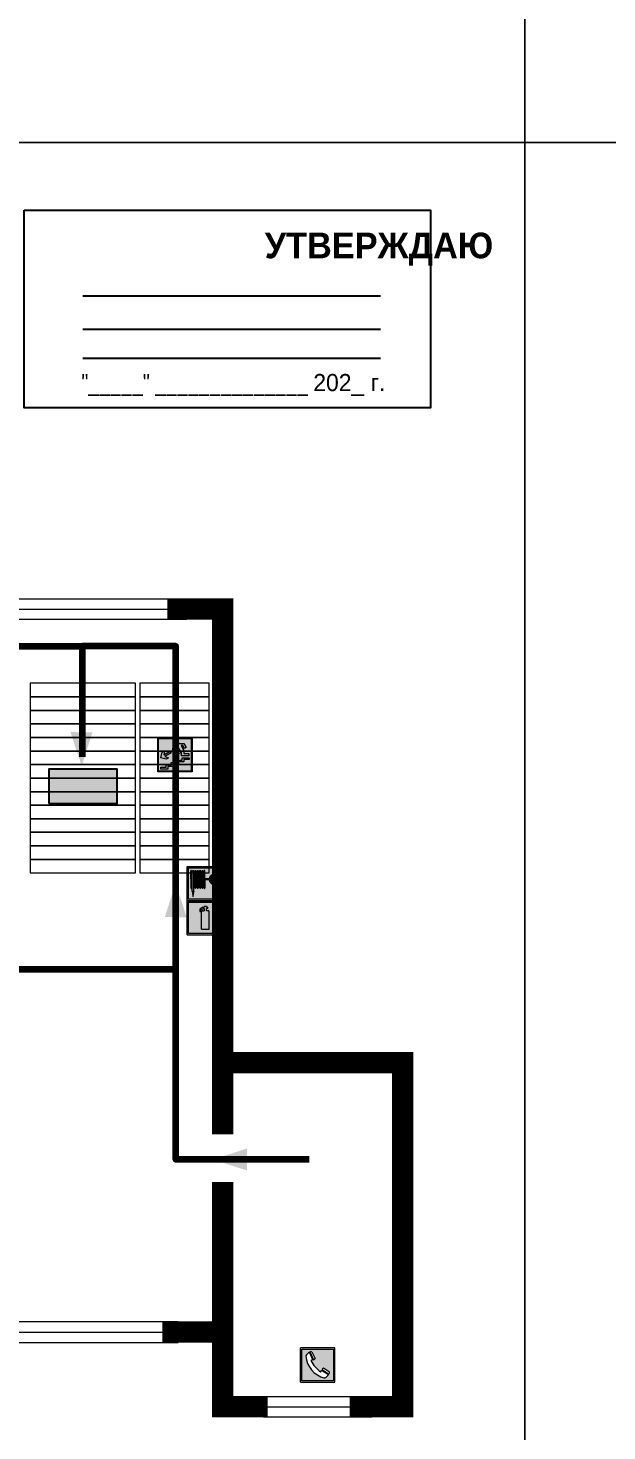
# Model space of a CAD drawing. Header units: millimetres. Extents: x 13114 to 67229, y 22859 to 38520.
# Drawn here: x 24285.7 to 24421, y 35251.5 to 35579.5 of the extents above; entities that cross this region are included whole.
import ezdxf

# ---------------------------------------------------------------- set-up
doc = ezdxf.new("R2010")
doc.units = ezdxf.units.MM
doc.layers.add('План_Штампы', color=7, linetype='Continuous')
doc.styles.add('обычный', font='arial.ttf')

# ---------------------------------------------------------------- blocks, each defined once
blk = doc.blocks.new('вниз 3')
at = {"lineweight": 0, "true_color": 0xffffff}
h = blk.add_hatch(color=7, dxfattribs=at)
h.dxf.hatch_style = 1
h.paths.add_polyline_path([(40997.5, -4475.69), (40997.25, -4475.28), (40995.76, -4476.15), (40995.97, -4475.23), (40995.39, -4475.56), (40995.05, -4476.83), (40996.33, -4477.17), (40996.91, -4476.83), (40996, -4476.55)], flags=0)
h.paths.add_polyline_path([(40999.81, -4473.95), (41000.22, -4473.95), (41000.64, -4474.67), (41001.03, -4474.43), (41000.46, -4473.49), (41000.42, -4473.49), (40999.43, -4473.49), (40998.68, -4473.92), (40998.68, -4474.57), (40997.88, -4474.57), (40997.88, -4475), (40999.14, -4475), (40999.14, -4474.43), (40999.14, -4474.38), (40999.59, -4475.15), (40998.72, -4475.67), (40998.72, -4477.06), (40999.24, -4477.06), (40999.24, -4475.96), (40999.95, -4475.56), (40999.95, -4476.43), (41001.61, -4476.43), (41001.61, -4475.88), (41000.47, -4475.88), (41000.47, -4475.12)], flags=0)
h.paths.add_polyline_path([(40999.2, -4473.24, 1), (40998.35, -4473.24, 1)], flags=0)
h.paths.add_polyline_path([(41000.46, -4477.26), (41001.69, -4477.26), (41001.69, -4476.84), (41000.03, -4476.84), (41000.03, -4477.39), (40998.78, -4477.39), (40998.78, -4477.95), (40997.53, -4477.95), (40997.53, -4478.5), (40996.29, -4478.5), (40996.29, -4479.06), (40995.05, -4479.06), (40995.05, -4479.48), (40995.29, -4479.48), (40996.72, -4479.48), (40996.72, -4478.92), (40997.97, -4478.92), (40997.97, -4478.36), (40999.2, -4478.36), (40999.2, -4477.81), (41000.46, -4477.81)], flags=0)
h.paths.add_polyline_path([(41002.37, -4472.17), (40994.37, -4472.17), (40994.37, -4480.17), (41002.37, -4480.17)])
h.paths.add_polyline_path([(41002.16, -4479.96), (40994.57, -4479.96), (40994.57, -4472.37), (41002.16, -4472.37)], flags=16)
h.paths.add_polyline_path([(41001.61, -4475.88), (41001.61, -4476.43), (40999.95, -4476.43), (40999.95, -4475.56), (40999.24, -4475.96), (40999.24, -4477.06), (40998.72, -4477.06), (40998.72, -4475.67), (40999.59, -4475.15), (40999.14, -4474.38), (40999.14, -4474.43), (40999.14, -4475), (40997.88, -4475), (40997.88, -4474.57), (40998.68, -4474.57), (40998.68, -4473.92), (40999.43, -4473.49), (41000.42, -4473.49), (41000.46, -4473.49), (41001.03, -4474.43), (41000.64, -4474.67), (41000.22, -4473.95), (40999.81, -4473.95), (41000.47, -4475.12), (41000.47, -4475.88)], flags=0)
h.paths.add_polyline_path([(41001.69, -4476.84), (41001.69, -4477.26), (41000.46, -4477.26), (41000.46, -4477.81), (40999.2, -4477.81), (40999.2, -4478.36), (40997.97, -4478.36), (40997.97, -4478.92), (40996.72, -4478.92), (40996.72, -4479.48), (40995.05, -4479.48), (40995.05, -4479.06), (40996.29, -4479.06), (40996.29, -4478.5), (40997.53, -4478.5), (40997.53, -4477.95), (40998.78, -4477.95), (40998.78, -4477.39), (41000.03, -4477.39), (41000.03, -4476.84)], flags=0)
h.paths.add_polyline_path([(40998.35, -4473.24, -1), (40999.2, -4473.24, -1)], flags=0)
h.paths.add_polyline_path([(40997.5, -4475.69), (40996, -4476.55), (40996.91, -4476.83), (40996.33, -4477.17), (40995.05, -4476.83), (40995.39, -4475.56), (40995.97, -4475.23), (40995.76, -4476.15), (40997.25, -4475.28)], flags=0)
at = {"lineweight": 0}
h = blk.add_hatch(color=126, dxfattribs=at)
h.dxf.hatch_style = 1
h.paths.add_polyline_path([(41002.16, -4472.37), (40994.57, -4472.37), (40994.57, -4479.96), (41002.16, -4479.96)])
h.paths.add_polyline_path([(40995.97, -4475.23), (40995.76, -4476.15), (40997.25, -4475.28), (40997.5, -4475.69), (40996, -4476.55), (40996.91, -4476.83), (40996.33, -4477.17), (40995.05, -4476.83), (40995.39, -4475.56)], flags=16)
h.paths.add_polyline_path([(40997.88, -4474.57), (40998.68, -4474.57), (40998.68, -4473.92), (40999.43, -4473.49), (41000.42, -4473.49), (41000.46, -4473.49), (41001.03, -4474.43), (41000.64, -4474.67), (41000.22, -4473.95), (40999.81, -4473.95), (41000.47, -4475.12), (41000.47, -4475.88), (41001.61, -4475.88), (41001.61, -4476.43), (40999.95, -4476.43), (40999.95, -4475.56), (40999.24, -4475.96), (40999.24, -4477.06), (40998.72, -4477.06), (40998.72, -4475.67), (40999.59, -4475.15), (40999.14, -4474.38), (40999.14, -4474.43), (40999.14, -4475), (40997.88, -4475)], flags=16)
h.paths.add_polyline_path([(40998.35, -4473.24, -1), (40999.2, -4473.24, -1)], flags=16)
h.paths.add_polyline_path([(40997.53, -4477.95), (40998.78, -4477.95), (40998.78, -4477.39), (41000.03, -4477.39), (41000.03, -4476.84), (41001.69, -4476.84), (41001.69, -4477.26), (41000.46, -4477.26), (41000.46, -4477.81), (40999.2, -4477.81), (40999.2, -4478.36), (40997.97, -4478.36), (40997.97, -4478.92), (40996.72, -4478.92), (40996.72, -4479.48), (40995.05, -4479.48), (40995.05, -4479.06), (40996.29, -4479.06), (40996.29, -4478.5), (40997.53, -4478.5)], flags=16)
at = {"lineweight": 0, "true_color": 0xffffff}
h = blk.add_hatch(color=7, dxfattribs=at)
h.dxf.hatch_style = 1
h.paths.add_polyline_path([(40999.2, -4473.24, 1), (40998.35, -4473.24, 1)])
h.paths.add_polyline_path([(40999.81, -4473.95), (41000.22, -4473.95), (41000.64, -4474.67), (41001.03, -4474.43), (41000.46, -4473.49), (41000.42, -4473.49), (40999.43, -4473.49), (40998.68, -4473.92), (40998.68, -4474.57), (40997.88, -4474.57), (40997.88, -4475), (40999.14, -4475), (40999.14, -4474.43), (40999.14, -4474.38), (40999.59, -4475.15), (40998.72, -4475.67), (40998.72, -4477.06), (40999.24, -4477.06), (40999.24, -4475.96), (40999.95, -4475.56), (40999.95, -4476.43), (41001.61, -4476.43), (41001.61, -4475.88), (41000.47, -4475.88), (41000.47, -4475.12)])
h.paths.add_polyline_path([(40999.2, -4477.81), (41000.46, -4477.81), (41000.46, -4477.26), (41001.69, -4477.26), (41001.69, -4476.84), (41000.03, -4476.84), (41000.03, -4477.39), (40998.78, -4477.39), (40998.78, -4477.95), (40997.53, -4477.95), (40997.53, -4478.5), (40996.29, -4478.5), (40996.29, -4479.06), (40995.05, -4479.06), (40995.05, -4479.48), (40995.29, -4479.48), (40996.72, -4479.48), (40996.72, -4478.92), (40997.97, -4478.92), (40997.97, -4478.36), (40999.2, -4478.36)])
h.paths.add_polyline_path([(40997.5, -4475.69), (40997.25, -4475.28), (40995.76, -4476.15), (40995.97, -4475.23), (40995.39, -4475.56), (40995.05, -4476.83), (40996.33, -4477.17), (40996.91, -4476.83), (40996, -4476.55)])
at = {"color": 126, "lineweight": 0}
for points in [[(40994.37, -4472.17), (41002.37, -4472.17), (41002.37, -4480.17), (40994.37, -4480.17)], [(40994.57, -4472.37), (41002.16, -4472.37), (41002.16, -4479.96), (40994.57, -4479.96)]]:
    blk.add_lwpolyline(points, close=True, dxfattribs=at)
for points in [[(40999.14, -4474.43), (40999.14, -4475), (40997.88, -4475), (40997.88, -4474.57), (40998.68, -4474.57), (40998.68, -4473.92), (40999.43, -4473.49), (41000.42, -4473.49), (41000.46, -4473.49), (41001.03, -4474.43), (41000.64, -4474.67), (41000.22, -4473.95), (40999.81, -4473.95), (41000.47, -4475.12), (41000.47, -4475.88), (41001.61, -4475.88), (41001.61, -4476.43), (40999.95, -4476.43), (40999.95, -4475.56), (40999.24, -4475.96), (40999.24, -4477.06), (40998.72, -4477.06), (40998.72, -4475.67), (40999.59, -4475.15), (40999.14, -4474.38), (40999.14, -4474.43)], [(40995.05, -4476.83), (40995.39, -4475.56), (40995.97, -4475.23), (40995.76, -4476.15), (40997.25, -4475.28), (40997.5, -4475.69), (40996, -4476.55), (40996.91, -4476.83), (40996.33, -4477.17), (40995.05, -4476.83)], [(40995.29, -4479.48), (40995.05, -4479.48), (40995.05, -4479.06), (40996.29, -4479.06), (40996.29, -4478.5), (40997.53, -4478.5), (40997.53, -4477.95), (40998.78, -4477.95), (40998.78, -4477.39), (41000.03, -4477.39), (41000.03, -4476.84), (41001.69, -4476.84), (41001.69, -4477.26), (41000.46, -4477.26), (41000.46, -4477.81), (40999.2, -4477.81), (40999.2, -4478.36), (40997.97, -4478.36), (40997.97, -4478.92), (40996.72, -4478.92), (40996.72, -4479.48), (40995.05, -4479.48)]]:
    blk.add_lwpolyline(points, dxfattribs=at)
blk.add_circle((40998.77, -4473.24), 0.426, dxfattribs=at)
blk = doc.blocks.new('A$C7B4425F7')
at = {"true_color": 0xffffff}
blk.add_hatch(color=7, dxfattribs=at).paths.add_polyline_path([(0, 0), (-16, 0), (-16, -8), (0, -8)])
h = blk.add_hatch(color=126)
h.paths.add_polyline_path([(-0.2, -0.2), (-15.8, -0.2), (-15.8, -7.8), (-0.2, -7.8)])
h.paths.add_polyline_path([(-11.76, -2.03), (-11.76, -3.66), (-11.17, -3.66, -0.568275), (-11.17, -6.18), (-12.58, -6.18), (-12.58, -2.03)], flags=16)
h.paths.add_polyline_path([(-13.33, -4.12, -0.495768), (-13.59, -6.18), (-15.03, -6.18), (-15.03, -2.03), (-13.59, -2.03, -0.487973)], flags=16)
h.paths.add_polyline_path([(-10.25, -2.03), (-9.48, -2.03), (-9.48, -6.18), (-10.25, -6.18)], flags=16)
h.paths.add_polyline_path([(-13.84, -3.69), (-14.24, -3.69), (-14.24, -3.03), (-13.9, -3.03, -0.692621)], flags=0)
h.paths.add_polyline_path([(-9.15, -2.03), (-8.4, -2.03), (-8.04, -3.07), (-7.68, -2.03), (-6.93, -2.03), (-7.64, -4.1), (-6.93, -6.18), (-7.68, -6.18), (-8.04, -5.14), (-8.4, -6.18), (-9.15, -6.18), (-8.44, -4.1)], flags=16)
h.paths.add_polyline_path([(-11.76, -4.46), (-11.42, -4.46, -0.692621), (-11.36, -5.12), (-11.76, -5.12)], flags=0)
h.paths.add_polyline_path([(-13.9, -5.2), (-14.24, -5.2), (-14.24, -4.55), (-13.84, -4.55, -0.708038)], flags=0)
edge = h.paths.add_edge_path(flags=16)
edge.add_ellipse((-5.51, -4.08), major_axis=(0, 2.05), ratio=0.586184, start_angle=0, end_angle=360)
edge = h.paths.add_edge_path(flags=0)
edge.add_ellipse((-5.51, -4.08), major_axis=(0, 1.14), ratio=0.454828, start_angle=0, end_angle=360)
h.paths.add_polyline_path([(-4.13, -4.96, 0.377264), (-3.48, -4.52, 0.0555), (-3.16, -2.03), (-1.66, -2.03), (-1.66, -4.96), (-0.96, -4.96), (-0.96, -7.01), (-1.75, -7.01), (-1.75, -6.18), (-3.3, -6.18), (-3.3, -7.02), (-4.13, -7.02)], flags=16)
h.paths.add_polyline_path([(-2.73, -2.91), (-2.28, -2.91), (-2.28, -4.96), (-3.05, -4.96, 0.079136)], flags=0)
at = {"color": 126}
blk.add_lwpolyline([(-16, -8), (0, -8), (0, 0), (-16, 0)], close=True, dxfattribs=at)
blk = doc.blocks.new('A$C3AD82952')
at = {"true_color": 0xf5f5ff}
h = blk.add_hatch(color=7, dxfattribs=at)
h.dxf.hatch_style = 1
h.paths.add_polyline_path([(8.21, 8.73, 0.414214), (7.89, 9.05), (7.22, 9.05), (7.22, 9.92), (7.59, 9.92, 1), (7.57, 10.36), (7.22, 10.36), (7.22, 10.6), (6.43, 10.6), (6.43, 10.36), (6.01, 10.36), (4.74, 9.59), (4.74, 8.69), (4.98, 8.73), (4.98, 9.26), (6.12, 9.91), (6.43, 9.91), (6.43, 9.05), (5.76, 9.05, 0.414214), (5.44, 8.73), (5.44, 2.2), (8.21, 2.2)], flags=0)
h.paths.add_polyline_path([(12.8, 12.8), (0, 12.8), (0, 0), (12.8, 0)])
h.paths.add_polyline_path([(0.51, 12.29), (12.29, 12.29), (12.29, 0.51), (0.51, 0.51)], flags=16)
h.paths.add_polyline_path([(4.74, 9.59), (6.01, 10.36), (6.43, 10.36), (6.43, 10.6), (7.22, 10.6), (7.22, 10.36), (7.59, 10.36, -0.94586), (7.59, 9.92), (7.22, 9.92), (7.22, 9.05), (7.89, 9.05, -0.414214), (8.21, 8.73), (8.21, 2.2), (5.44, 2.2), (5.44, 8.73, -0.414214), (5.76, 9.05), (6.43, 9.05), (6.43, 9.91), (6.12, 9.91), (4.98, 9.26), (4.98, 8.73), (4.74, 8.69)], flags=0)
h = blk.add_hatch(color=242)
h.dxf.hatch_style = 1
h.paths.add_polyline_path([(12.29, 12.29), (0.51, 12.29), (0.51, 0.51), (12.29, 0.51)])
h.paths.add_polyline_path([(4.74, 8.69), (4.74, 9.59), (6.01, 10.36), (6.43, 10.36), (6.43, 10.6), (7.22, 10.6), (7.22, 10.36), (7.59, 10.36, -0.94586), (7.59, 9.92), (7.22, 9.92), (7.22, 9.05), (7.89, 9.05, -0.414214), (8.21, 8.73), (8.21, 2.2), (5.44, 2.2), (5.44, 8.73, -0.414214), (5.76, 9.05), (6.43, 9.05), (6.43, 9.91), (6.12, 9.91), (4.98, 9.26), (4.98, 8.73)], flags=16)
h = blk.add_hatch(color=7, dxfattribs=at)
h.dxf.hatch_style = 1
h.paths.add_polyline_path([(8.21, 8.73, 0.414214), (7.89, 9.05), (7.22, 9.05), (7.22, 9.92), (7.59, 9.92, 1), (7.57, 10.36), (7.22, 10.36), (7.22, 10.6), (6.43, 10.6), (6.43, 10.36), (6.01, 10.36), (4.74, 9.59), (4.74, 8.69), (4.98, 8.73), (4.98, 9.26), (6.12, 9.91), (6.43, 9.91), (6.43, 9.05), (5.76, 9.05, 0.414214), (5.44, 8.73), (5.44, 2.2), (8.21, 2.2)])
at = {"color": 242, "lineweight": 5}
for p, q in [((0, 0), (0, 12.8)), ((0, 12.8), (12.8, 12.8)), ((7.22, 10.6), (6.43, 10.6)), ((6.43, 10.6), (6.43, 10.36)), ((7.22, 10.36), (7.22, 10.6)), ((12.8, 0), (12.8, 12.8)), ((6.01, 10.36), (4.74, 9.59)), ((4.74, 9.59), (4.74, 8.69)), ((4.74, 8.69), (4.98, 8.73)), ((4.98, 9.26), (6.12, 9.91)), ((4.98, 8.73), (4.98, 9.26)), ((5.44, 2.2), (5.44, 8.73)), ((5.76, 9.05), (6.43, 9.05)), ((6.01, 10.36), (6.43, 10.36)), ((6.12, 9.91), (6.43, 9.91)), ((6.43, 9.91), (6.43, 9.05)), ((7.59, 10.36), (7.22, 10.36)), ((7.22, 9.05), (7.22, 9.92)), ((7.59, 9.92), (7.22, 9.92)), ((7.89, 9.05), (7.22, 9.05)), ((8.21, 2.2), (8.21, 8.73)), ((0, 0), (12.8, 0)), ((5.44, 2.2), (8.21, 2.2))]:
    blk.add_line(p, q, dxfattribs=at)
blk.add_lwpolyline([(0.51, 12.29), (12.29, 12.29), (12.29, 0.51), (0.51, 0.51)], close=True, dxfattribs=at)
for centre, radius, start, end in [((5.76, 8.73), 0.32, 90, 180), ((7.58, 10.14), 0.223, 273.1875, 86.8125), ((7.89, 8.73), 0.32, 0, 90)]:
    blk.add_arc(centre, radius, start, end, dxfattribs=at)
blk = doc.blocks.new('A$C37112FD5')
at = {"true_color": 0xf5f5ff}
h = blk.add_hatch(color=7, dxfattribs=at)
h.dxf.hatch_style = 1
h.paths.add_polyline_path([(12.8, -7.4), (0, -7.4), (0, -20.2), (12.8, -20.2)])
h.paths.add_polyline_path([(12.29, -7.91), (12.29, -19.69), (0.51, -19.69), (0.51, -7.91)], flags=16)
h.paths.add_polyline_path([(4.98, -9.04, -0.42597), (5.17, -9.22), (5.17, -12.25), (5.17, -15.29, -0.432244), (4.98, -15.47), (4.83, -15.47, -0.42597), (4.64, -15.29), (4.64, -12.25), (4.64, -9.22, -0.432244), (4.83, -9.04)], flags=0)
h.paths.add_polyline_path([(4.28, -9.22), (4.28, -12.25), (4.28, -15.29, -0.432244), (4.09, -15.47), (3.94, -15.47, -0.42597), (3.75, -15.29), (3.75, -12.25), (3.75, -9.22, -0.432244), (3.94, -9.04), (4.09, -9.04, -0.42597)], flags=0)
h.paths.add_polyline_path([(5.72, -9.04), (5.87, -9.04, -0.42597), (6.06, -9.22), (6.06, -12.25), (6.06, -15.29, -0.432244), (5.87, -15.47), (5.72, -15.47, -0.42597), (5.53, -15.29), (5.53, -12.25), (5.53, -9.22, -0.432244)], flags=0)
h.paths.add_polyline_path([(6.42, -8.9), (6.5, -8.9, -0.42597), (6.69, -9.08), (6.69, -12.03), (8.21, -12.03, -15.824349), (8.21, -12.47), (6.69, -12.47), (6.69, -15.42, -0.432244), (6.5, -15.6), (6.42, -15.6)], flags=0)
h.paths.add_polyline_path([(3.39, -9.22), (3.39, -12.25), (3.39, -15.29, -0.432244), (3.2, -15.47), (3.05, -15.47, -0.42597), (2.85, -15.29), (2.85, -12.25), (2.85, -9.22, -0.432244), (3.05, -9.04), (3.2, -9.04, -0.42597)], flags=0)
h.paths.add_polyline_path([(2.5, -9.22), (2.5, -16.71), (1.96, -16.71), (1.96, -9.22, -0.432244), (2.15, -9.04), (2.31, -9.04, -0.42597)], flags=0)
h.paths.add_polyline_path([(1.61, -8.9), (1.61, -15.6), (1.57, -15.6, -0.42597), (1.37, -15.42), (1.37, -12.03), (1.37, -9.09, -0.432244), (1.57, -8.9)], flags=0)
h.paths.add_polyline_path([(9.76, -10.81), (9.76, -12.03), (8.49, -12.03, -0.336371)], flags=0)
h.paths.add_polyline_path([(8.49, -12.47), (9.76, -12.47), (9.76, -13.7, -0.336371)], flags=0)
h.paths.add_polyline_path([(10.11, -10.81, -0.336371), (11.38, -12.03), (10.11, -12.03)], flags=0)
h.paths.add_polyline_path([(10.11, -12.47), (11.38, -12.47, -0.336371), (10.11, -13.7)], flags=0)
h.paths.add_polyline_path([(2.5, -16.84), (2.5, -17.05), (1.97, -17.05), (1.97, -16.84)], flags=0)
h.paths.add_polyline_path([(2.5, -17.24, -0.033778), (2.24, -18.6, -0.033778), (1.97, -17.24)], flags=0)
h = blk.add_hatch(color=242)
h.dxf.hatch_style = 1
h.paths.add_polyline_path([(12.29, -7.91), (0.51, -7.91), (0.51, -19.69), (12.29, -19.69)])
h.paths.add_polyline_path([(6.42, -15.6), (6.42, -8.9), (6.5, -8.9, -0.42597), (6.69, -9.08), (6.69, -12.03), (8.21, -12.03, -15.824349), (8.21, -12.47), (6.69, -12.47), (6.69, -15.42, -0.432244), (6.5, -15.6)], flags=16)
h.paths.add_polyline_path([(5.87, -15.47), (5.72, -15.47, -0.42597), (5.53, -15.29), (5.53, -12.25), (5.53, -9.22, -0.432244), (5.72, -9.04), (5.87, -9.04, -0.42597), (6.06, -9.22), (6.06, -12.25), (6.06, -15.29, -0.432244)], flags=16)
h.paths.add_polyline_path([(4.98, -15.47), (4.83, -15.47, -0.42597), (4.64, -15.29), (4.64, -12.25), (4.64, -9.22, -0.432244), (4.83, -9.04), (4.98, -9.04, -0.42597), (5.17, -9.22), (5.17, -12.25), (5.17, -15.29, -0.432244)], flags=16)
h.paths.add_polyline_path([(4.09, -15.47), (3.94, -15.47, -0.42597), (3.75, -15.29), (3.75, -12.25), (3.75, -9.22, -0.432244), (3.94, -9.04), (4.09, -9.04, -0.42597), (4.28, -9.22), (4.28, -12.25), (4.28, -15.29, -0.432244)], flags=16)
h.paths.add_polyline_path([(3.2, -15.47), (3.05, -15.47, -0.42597), (2.85, -15.29), (2.85, -12.25), (2.85, -9.22, -0.432244), (3.05, -9.04), (3.2, -9.04, -0.42597), (3.39, -9.22), (3.39, -12.25), (3.39, -15.29, -0.432244)], flags=16)
h.paths.add_polyline_path([(2.5, -17.05), (1.97, -17.05), (1.97, -16.84), (2.5, -16.84)], flags=16)
h.paths.add_polyline_path([(2.5, -17.24, -0.033778), (2.24, -18.6, -0.033778), (1.97, -17.24)], flags=16)
h.paths.add_polyline_path([(2.5, -16.71), (1.96, -16.71), (1.96, -9.22, -0.432244), (2.15, -9.04), (2.31, -9.04, -0.42597), (2.5, -9.22)], flags=16)
h.paths.add_polyline_path([(1.61, -15.6), (1.57, -15.6, -0.42597), (1.37, -15.42), (1.37, -12.03), (1.37, -9.09, -0.432244), (1.57, -8.9), (1.61, -8.9)], flags=16)
h.paths.add_polyline_path([(8.49, -12.47), (9.76, -12.47), (9.76, -13.7, -0.336371)], flags=0)
h.paths.add_polyline_path([(10.11, -13.7), (10.11, -12.47), (11.38, -12.47, -0.336371)], flags=0)
h.paths.add_polyline_path([(8.49, -12.03, -0.336371), (9.76, -10.81), (9.76, -12.03)], flags=0)
h.paths.add_polyline_path([(10.11, -12.03), (10.11, -10.81, -0.336371), (11.38, -12.03)], flags=0)
h = blk.add_hatch(color=7, dxfattribs=at)
h.dxf.hatch_style = 1
h.paths.add_polyline_path([(1.61, -8.9), (1.57, -8.9, 0.432244), (1.37, -9.09), (1.37, -12.03), (1.37, -15.42, 0.42597), (1.57, -15.6), (1.61, -15.6)])
h.paths.add_polyline_path([(2.5, -9.22, 0.42597), (2.31, -9.04), (2.15, -9.04, 0.432244), (1.96, -9.22), (1.96, -16.71), (2.5, -16.71)])
h.paths.add_polyline_path([(2.5, -16.84), (1.97, -16.84), (1.97, -17.05), (2.5, -17.05)])
h.paths.add_polyline_path([(2.5, -17.24), (1.97, -17.24, 0.033778), (2.24, -18.6, 0.033778)])
h.paths.add_polyline_path([(3.39, -12.25), (3.39, -9.22, 0.42597), (3.2, -9.04), (3.05, -9.04, 0.432244), (2.85, -9.22), (2.85, -12.25), (2.85, -15.29, 0.42597), (3.05, -15.47), (3.2, -15.47, 0.432244), (3.39, -15.29)])
h.paths.add_polyline_path([(4.28, -12.25), (4.28, -9.22, 0.42597), (4.09, -9.04), (3.94, -9.04, 0.432244), (3.75, -9.22), (3.75, -12.25), (3.75, -15.29, 0.42597), (3.94, -15.47), (4.09, -15.47, 0.432244), (4.28, -15.29)])
h.paths.add_polyline_path([(5.17, -12.25), (5.17, -9.22, 0.42597), (4.98, -9.04), (4.83, -9.04, 0.432244), (4.64, -9.22), (4.64, -12.25), (4.64, -15.29, 0.42597), (4.83, -15.47), (4.98, -15.47, 0.432244), (5.17, -15.29)])
h.paths.add_polyline_path([(6.06, -12.25), (6.06, -9.22, 0.42597), (5.87, -9.04), (5.72, -9.04, 0.432244), (5.53, -9.22), (5.53, -12.25), (5.53, -15.29, 0.42597), (5.72, -15.47), (5.87, -15.47, 0.432244), (6.06, -15.29)])
h.paths.add_polyline_path([(6.69, -12.47), (8.21, -12.47, 15.824349), (8.21, -12.03), (6.69, -12.03), (6.69, -9.08, 0.42597), (6.5, -8.9), (6.42, -8.9), (6.42, -15.6), (6.5, -15.6, 0.432244), (6.69, -15.42)])
h.paths.add_polyline_path([(8.49, -12.47), (9.76, -12.47), (9.76, -13.7, -0.336371)], flags=16)
h.paths.add_polyline_path([(8.49, -12.03, -0.336371), (9.76, -10.81), (9.76, -12.03)], flags=16)
h.paths.add_polyline_path([(10.11, -12.47), (11.38, -12.47, -0.336371), (10.11, -13.7)], flags=16)
h.paths.add_polyline_path([(10.11, -12.03), (10.11, -10.81, -0.336371), (11.38, -12.03)], flags=16)
h = blk.add_hatch(color=242)
h.dxf.hatch_style = 1
h.paths.add_polyline_path([(9.76, -10.81, 0.336371), (8.49, -12.03), (9.76, -12.03)])
h.paths.add_polyline_path([(10.11, -10.81), (10.11, -12.03), (11.38, -12.03, 0.336371)])
h.paths.add_polyline_path([(11.38, -12.47), (10.11, -12.47), (10.11, -13.7, 0.336371)])
h.paths.add_polyline_path([(9.76, -12.47), (8.49, -12.47, 0.336371), (9.76, -13.7)])
at = {"color": 242, "lineweight": 5}
for p, q in [((0, -20.2), (0, -7.4)), ((0, -7.4), (12.8, -7.4)), ((1.37, -12.03), (1.37, -9.08)), ((1.57, -8.9), (1.61, -8.9)), ((1.61, -8.9), (1.61, -15.6)), ((1.96, -16.71), (1.96, -9.22)), ((2.15, -9.04), (2.31, -9.04)), ((2.5, -16.71), (2.5, -9.22)), ((2.85, -12.25), (2.85, -9.22)), ((3.05, -9.04), (3.2, -9.04)), ((3.39, -12.25), (3.39, -9.22)), ((3.75, -12.25), (3.75, -9.22)), ((3.94, -9.04), (4.09, -9.04)), ((4.28, -12.25), (4.28, -9.22)), ((4.64, -12.25), (4.64, -9.22)), ((4.83, -9.04), (4.98, -9.04)), ((5.17, -12.25), (5.17, -9.22)), ((5.53, -12.25), (5.53, -9.22)), ((5.72, -9.04), (5.87, -9.04)), ((6.06, -12.25), (6.06, -9.22)), ((6.42, -8.9), (6.42, -15.6)), ((6.5, -8.9), (6.42, -8.9)), ((6.69, -12.03), (6.69, -9.08)), ((12.8, -20.2), (12.8, -7.4)), ((1.37, -12.03), (1.37, -15.42)), ((1.57, -15.6), (1.61, -15.6)), ((2.85, -12.25), (2.85, -15.29)), ((3.05, -15.47), (3.2, -15.47)), ((3.39, -12.25), (3.39, -15.29)), ((3.75, -12.25), (3.75, -15.29)), ((3.94, -15.47), (4.09, -15.47)), ((4.28, -12.25), (4.28, -15.29)), ((4.64, -12.25), (4.64, -15.29)), ((4.83, -15.47), (4.98, -15.47)), ((5.17, -12.25), (5.17, -15.29)), ((5.53, -12.25), (5.53, -15.29)), ((5.72, -15.47), (5.87, -15.47)), ((6.06, -12.25), (6.06, -15.29)), ((6.42, -15.6), (6.5, -15.6)), ((8.21, -12.03), (6.69, -12.03)), ((8.21, -12.47), (6.69, -12.47)), ((6.69, -12.47), (6.69, -15.42)), ((9.76, -12.03), (8.49, -12.03)), ((9.76, -12.47), (8.49, -12.47)), ((9.76, -10.81), (9.76, -12.03)), ((9.76, -12.47), (9.76, -13.7)), ((10.11, -10.81), (10.11, -12.03)), ((11.38, -12.03), (10.11, -12.03)), ((11.38, -12.47), (10.11, -12.47)), ((10.11, -12.47), (10.11, -13.7)), ((0, -20.2), (12.8, -20.2)), ((1.96, -16.71), (2.5, -16.71)), ((1.97, -16.84), (2.5, -16.84)), ((1.97, -17.05), (1.97, -16.84)), ((2.5, -17.05), (1.97, -17.05)), ((1.97, -17.24), (2.5, -17.24)), ((2.5, -16.84), (2.5, -17.05))]:
    blk.add_line(p, q, dxfattribs=at)
blk.add_lwpolyline([(0.51, -7.91), (12.29, -7.91), (12.29, -19.69), (0.51, -19.69)], close=True, dxfattribs=at)
for centre, radius, start, end in [((1.56, -9.09), 0.182, 87.1027, 180.6071), ((2.15, -9.22), 0.182, 87.1027, 180.6071), ((2.32, -9.22), 0.182, 359.3929, 92.8973), ((3.04, -9.22), 0.182, 87.1027, 180.6071), ((3.21, -9.22), 0.182, 359.3929, 92.8973), ((3.93, -9.22), 0.182, 87.1027, 180.6071), ((4.1, -9.22), 0.182, 359.3929, 92.8973), ((4.82, -9.22), 0.182, 87.1027, 180.6071), ((4.99, -9.22), 0.182, 359.3929, 92.8973), ((5.71, -9.22), 0.182, 87.1027, 180.6071), ((5.88, -9.22), 0.182, 359.3929, 92.8973), ((6.51, -9.09), 0.182, 359.3929, 92.8973), ((1.56, -15.42), 0.182, 179.3929, 272.8973), ((3.04, -15.29), 0.182, 179.3929, 272.8973), ((3.21, -15.29), 0.182, 267.1027, 0.6071), ((3.93, -15.29), 0.182, 179.3929, 272.8973), ((4.1, -15.29), 0.182, 267.1027, 0.6071), ((4.82, -15.29), 0.182, 179.3929, 272.8973), ((4.99, -15.29), 0.182, 267.1027, 0.6071), ((5.71, -15.29), 0.182, 179.3929, 272.8973), ((5.88, -15.29), 0.182, 267.1027, 0.6071), ((6.51, -15.42), 0.182, 267.1027, 0.6071), ((9.93, -12.25), 1.74, 187.2319, 172.7681), ((9.93, -12.25), 1.46, 96.9927, 171.3585), ((9.93, -12.25), 1.46, 188.6415, 263.0073), ((9.93, -12.25), 1.46, 8.6415, 83.0073), ((9.93, -12.25), 1.46, 276.9927, 351.3585), ((12.17, -15.98), 10.27, 187.041, 194.7793), ((-7.7, -15.98), 10.27, 345.2207, 352.959)]:
    blk.add_arc(centre, radius, start, end, dxfattribs=at)
blk = doc.blocks.new('A$C456E1F9C')
at = {"lineweight": 5}
h = blk.add_hatch(color=242, dxfattribs=at)
h.paths.add_polyline_path([(0.51, -1.47), (0.51, -13.26), (12.29, -13.26), (12.29, -1.47)])
h.paths.add_polyline_path([(5.42, -4.95, -0.254479), (4.78, -5.4), (3.52, -2.53, -0.209735), (4.23, -2.4)], flags=16)
h.paths.add_polyline_path([(8.53, -8.6), (10.87, -10.17), (10.54, -10.76), (8.03, -9.13, -0.192251)], flags=16)
h.paths.add_polyline_path([(4.61, -5.49, 0.005518), (3.87, -5.72, 0.128647), (7.49, -10.01, 0.00809), (7.83, -9.33), (10.47, -10.97, -0.16736), (8.99, -12.25, -0.327862), (1.95, -3.95, -0.166952), (3.36, -2.62)], flags=16)
at = {"color": 242, "lineweight": 5}
for p, q in [((0, -13.77), (0, -0.97)), ((12.8, -0.97), (0, -0.97)), ((4.61, -5.49), (3.36, -2.62)), ((3.52, -2.53), (4.78, -5.4)), ((4.23, -2.4), (5.42, -4.95)), ((12.8, -13.77), (12.8, -0.97)), ((7.83, -9.33), (10.47, -10.97)), ((8.03, -9.13), (10.54, -10.76)), ((10.81, -10.12), (8.53, -8.6)), ((10.54, -10.76), (10.8, -10.3)), ((10.8, -10.3), (10.81, -10.12)), ((0, -13.77), (12.8, -13.77))]:
    blk.add_line(p, q, dxfattribs=at)
blk.add_lwpolyline([(0.51, -1.47), (12.29, -1.47), (12.29, -13.26), (0.51, -13.26)], close=True, dxfattribs=at)
for centre, radius, start, end in [((4.59, -5.34), 2.99, 114.2845, 152.1974), ((11.12, -3.31), 9.19, 183.9915, 256.6009), ((4.02, -3.27), 0.891, 76.3284, 123.7092), ((4.68, -4.59), 0.824, 276.9621, 334.0723), ((14.98, -39.1), 35.17, 107.1487, 108.4135), ((13.86, -0.94), 11.08, 205.5536, 234.8762), ((-13.31, 0.8), 23.44, 332.5487, 334.4027), ((8.94, -9.5), 0.989, 114.4092, 157.9388), ((7.87, -9.46), 3, 291.9291, 329.9329)]:
    blk.add_arc(centre, radius, start, end, dxfattribs=at)

msp = doc.modelspace()

# ---------------------------------------------------------------- linework, layer by layer
at = {"color": 5, "lineweight": 0}
for points in [[(23801.83, 35552.74), (24401.83, 35552.74), (24401.83, 35947.74), (23801.83, 35947.74)], [(24401.83, 35552.74), (25001.83, 35552.74), (25001.83, 35947.74), (24401.83, 35947.74)], [(23801.83, 35157.74), (24401.83, 35157.74), (24401.83, 35552.74), (23801.83, 35552.74)], [(24401.83, 35157.74), (25001.83, 35157.74), (25001.83, 35552.74), (24401.83, 35552.74)]]:
    msp.add_lwpolyline(points, close=True, dxfattribs=at)
msp.add_lwpolyline([(24284.77, 35536.9), (24379.78, 35536.9), (24379.78, 35490.69), (24284.77, 35490.69)], close=True)
for points in [[(24298.53, 35516.85), (24368.05, 35516.85)], [(24298.53, 35509.09), (24368.05, 35509.09)], [(24298.53, 35502.3), (24368.05, 35502.3)]]:
    msp.add_lwpolyline(points)
at = {"lineweight": 0}
for points in [[(24107.18, 35446), (24322.33, 35446)], [(24107.61, 35441.23), (24322.76, 35441.23)], [(24107.84, 35443.62), (24322.98, 35443.62)], [(23879.79, 35277.06), (24320.79, 35277.06)], [(23880, 35274.59), (24321, 35274.59)], [(23879.79, 35272.14), (24320.79, 35272.14)], [(24340.99, 35259.51), (24366.37, 35259.51)], [(24340.75, 35254.73), (24366.13, 35254.73)], [(24341.68, 35257.11), (24367.06, 35257.11)], [(24341.68, 35257.11), (24367.06, 35257.11)]]:
    msp.add_lwpolyline(points, dxfattribs=at)
at = {"lineweight": 100, "const_width": 5}
for points in [[(24318.28, 35443.62), (24331.2, 35443.62), (24331.2, 35320.79)], [(24360.89, 35257.11), (24373.23, 35257.11), (24373.23, 35337.58), (24331.2, 35337.58)], [(24331.2, 35309.71), (24331.2, 35274.59), (24317.05, 35274.59)], [(24331.2, 35274.59), (24331.2, 35257.11), (24341.68, 35257.11)]]:
    msp.add_lwpolyline(points, dxfattribs=at)
at = {"color": 126, "lineweight": 100, "true_color": 0x008754}
for points in [[(23855.44, 35320.85), (23855.44, 35304.14), (23884.69, 35304.14), (23884.69, 35359.44), (24276.85, 35359.44), (24276.85, 35434.93), (24298.37, 35434.93), (24298.37, 35409.1)], [(24276.85, 35359.44), (24320.23, 35359.44), (24320.23, 35434.93), (24298.37, 35434.93), (24298.37, 35409.1)], [(24351.4, 35314.9), (24320.23, 35314.9), (24320.23, 35359.44)]]:
    msp.add_lwpolyline(points, dxfattribs=at)
at = {"lineweight": 0}
for points in [[(24286.17, 35423.1), (24310.84, 35423.1), (24310.84, 35426.27), (24286.17, 35426.27)], [(24311.81, 35423.1), (24328.01, 35423.1), (24328.01, 35426.27), (24311.81, 35426.27)], [(24286.17, 35419.94), (24310.84, 35419.94), (24310.84, 35423.1), (24286.17, 35423.1)], [(24311.81, 35419.94), (24328.01, 35419.94), (24328.01, 35423.1), (24311.81, 35423.1)], [(24286.17, 35416.77), (24310.84, 35416.77), (24310.84, 35419.94), (24286.17, 35419.94)], [(24311.81, 35416.77), (24328.01, 35416.77), (24328.01, 35419.94), (24311.81, 35419.94)], [(24286.17, 35413.6), (24310.84, 35413.6), (24310.84, 35416.77), (24286.17, 35416.77)], [(24311.81, 35413.6), (24328.01, 35413.6), (24328.01, 35416.77), (24311.81, 35416.77)], [(24286.17, 35410.43), (24310.84, 35410.43), (24310.84, 35413.6), (24286.17, 35413.6)], [(24311.81, 35410.43), (24328.01, 35410.43), (24328.01, 35413.6), (24311.81, 35413.6)], [(24286.17, 35407.27), (24310.84, 35407.27), (24310.84, 35410.43), (24286.17, 35410.43)], [(24311.81, 35407.27), (24328.01, 35407.27), (24328.01, 35410.43), (24311.81, 35410.43)], [(24286.17, 35404.1), (24310.84, 35404.1), (24310.84, 35407.27), (24286.17, 35407.27)], [(24311.81, 35404.1), (24328.01, 35404.1), (24328.01, 35407.27), (24311.81, 35407.27)], [(24286.17, 35400.93), (24310.84, 35400.93), (24310.84, 35404.1), (24286.17, 35404.1)], [(24311.81, 35400.93), (24328.01, 35400.93), (24328.01, 35404.1), (24311.81, 35404.1)], [(24286.17, 35397.76), (24310.84, 35397.76), (24310.84, 35400.93), (24286.17, 35400.93)], [(24311.81, 35397.76), (24328.01, 35397.76), (24328.01, 35400.93), (24311.81, 35400.93)], [(24286.17, 35394.6), (24310.84, 35394.6), (24310.84, 35397.76), (24286.17, 35397.76)], [(24311.81, 35394.6), (24328.01, 35394.6), (24328.01, 35397.76), (24311.81, 35397.76)], [(24286.17, 35391.43), (24310.84, 35391.43), (24310.84, 35394.6), (24286.17, 35394.6)], [(24311.81, 35391.43), (24328.01, 35391.43), (24328.01, 35394.6), (24311.81, 35394.6)], [(24286.17, 35388.26), (24310.84, 35388.26), (24310.84, 35391.43), (24286.17, 35391.43)], [(24311.81, 35388.26), (24328.01, 35388.26), (24328.01, 35391.43), (24311.81, 35391.43)], [(24286.17, 35385.09), (24310.84, 35385.09), (24310.84, 35388.26), (24286.17, 35388.26)], [(24311.81, 35385.09), (24328.01, 35385.09), (24328.01, 35388.26), (24311.81, 35388.26)], [(24286.17, 35381.93), (24310.84, 35381.93), (24310.84, 35385.09), (24286.17, 35385.09)], [(24311.81, 35381.93), (24328.01, 35381.93), (24328.01, 35385.09), (24311.81, 35385.09)]]:
    msp.add_lwpolyline(points, close=True, dxfattribs=at)
at = {"layer": 'План_Штампы', "color": 126, "true_color": 0x008754}
for points in [[(24295.63, 35414.85), (24300.77, 35414.84), (24298.22, 35406.96)], [(24322.78, 35371.58), (24317.65, 35371.6), (24320.19, 35379.48)], [(24336.85, 35317.51), (24336.84, 35312.37), (24328.96, 35314.92)]]:
    msp.add_solid(points, dxfattribs=at)

# ---------------------------------------------------------------- block references
at = {"color": 126, "true_color": 0x008754}
msp.add_blockref('вниз 3', (-16678.35, 39885.71), dxfattribs=at)
for name, p, xscale, yscale, zscale in [('A$C37112FD5', (24322.87, 35388.08), 0.6249984004534781, 0.6249984004534781, 0.6249984004534781), ('A$C3AD82952', (24322.87, 35367.45), 0.625, 0.625, 0.625), ('A$C456E1F9C', (24349.41, 35271.5), 0.625, 0.625, 0.625)]:
    msp.add_blockref(name, p, dxfattribs=dict(xscale=xscale, yscale=yscale, zscale=zscale))
at = {"layer": 'План_Штампы'}
msp.add_blockref('A$C7B4425F7', (24306.52, 35406.18), dxfattribs=at)

# ---------------------------------------------------------------- texts
at = {"lineweight": 0, "attachment_point": 5, "style": 'обычный'}
for s, insert, char_height, width in [('\\pi-18,l18,t18;{\\fProxima Nova Rg|b1|i0|c204|p2;УТВЕРЖДАЮ\\H1.1997x; }', (24367.72, 35527.78), 6, 126.6484), ('{\\fArial Narrow|b0|i0|c204|p34;"_____" ______________ \\fProxima Nova Rg|b0|i0|c204|p2;202_ г. }', (24333.68, 35496.02), 4, 78.6503)]:
    msp.add_mtext(s, dxfattribs=dict(at, insert=insert, char_height=char_height, width=width))

doc.saveas('drawing.dxf')
